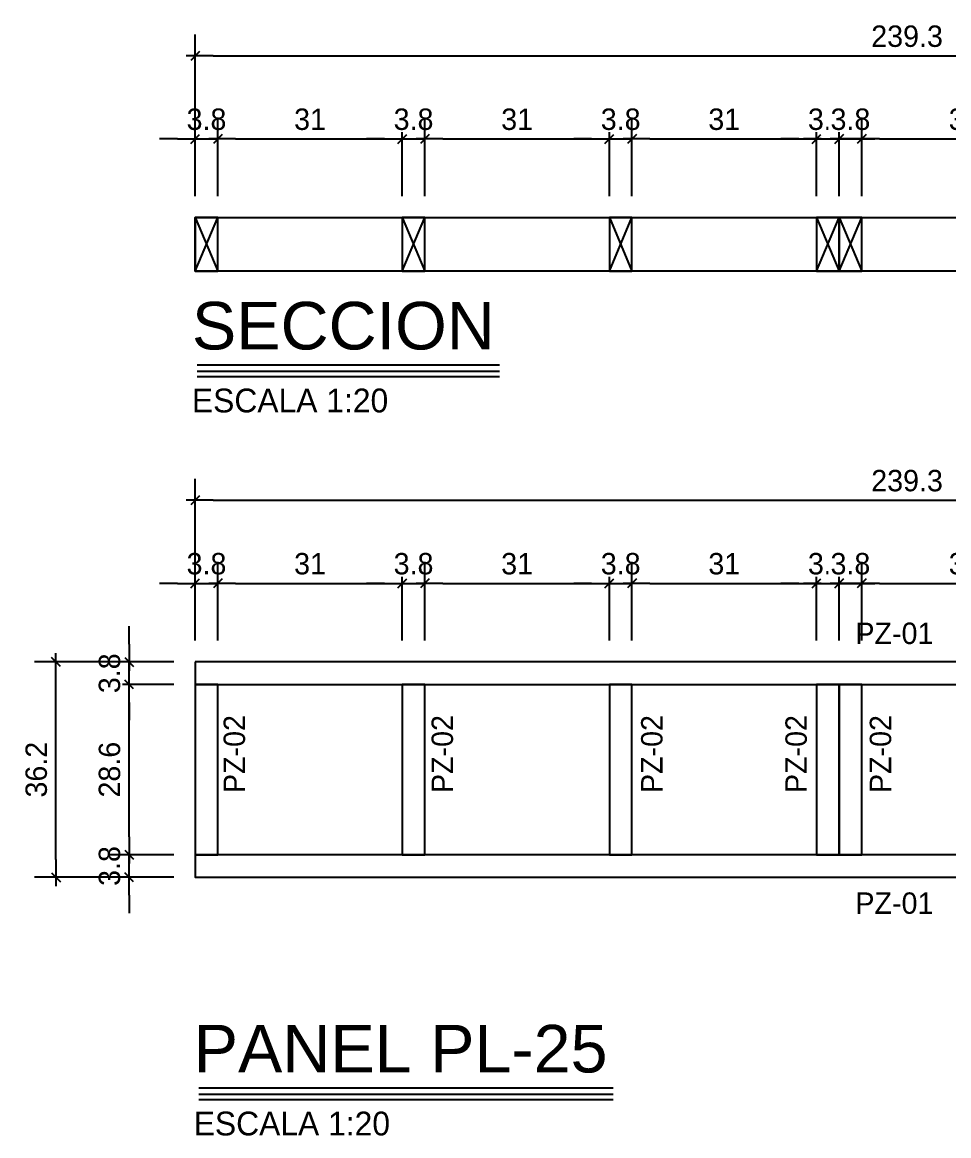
# Model space of a CAD drawing. Header units: millimetres. Extents: x 19458 to 19801, y 4351 to 4752.
# Drawn here: x 19607.777 to 19609.334, y 4506.953 to 4508.825 of the extents above; entities that cross this region are included whole.
import ezdxf
from ezdxf.enums import TextEntityAlignment as Align

# ---------------------------------------------------------------- set-up
doc = ezdxf.new("R2010")
doc.units = ezdxf.units.MM
for name, color, linetype in [('0 @ 0.2', 7, 'Continuous'), ('PANELES PARED', 2, 'Continuous'), ('TEXTO @ 0.2', 2, 'Continuous'), ('TEXTOS TITULOS @ 0.2', 3, 'Continuous')]:
    doc.layers.add(name, color=color, linetype=linetype)
doc.styles.add('century gothic', font='GOTHIC.TTF')
doc.styles.add('NOTAS', font='GOTHIC.TTF')
doc.styles.add('SMCtitulos', font='sanss___.ttf')
doc.dimstyles.new('ANOTATIVE CM SMCONSTRUCCIONES', dxfattribs={"dimscale": 0, "dimtxt": 0.18, "dimasz": 0.15, "dimexe": 0.18, "dimexo": 0.18, "dimgap": 0.07, "dimtad": 1, "dimdec": 1, "dimlfac": 100, "dimdsep": 46, "dimtxsty": 'century gothic', "dimblk1": 'FLECHA1', "dimblk2": 'FLECHA1', "dimsah": 1, "dimcen": 0.18, "dimdle": 0.075, "dimclrd": 1, "dimclre": 1, "dimclrt": 2, "dimaunit": 1, "dimadec": 0, "dimazin": 2, "dimtfac": 0.75, "dimtdec": 1, "dimtix": 1, "dimtmove": 2, "dimatfit": 3, "dimfxl": 0.09, "dimtvp": 1.5, "dimtfill": 1, "dimtolj": 1, "dimtzin": 0, "dimarcsym": 0})

# ---------------------------------------------------------------- blocks, each defined once
blk = doc.blocks.new('PL15')
at = {"layer": 'PANELES PARED'}
for points in [[(19458.741, 4500.7915), (19458.741, 4500.7535), (19461.1344, 4500.7535), (19461.1344, 4500.7915)], [(19458.779, 4500.7535), (19458.741, 4500.7535), (19458.741, 4500.4675), (19458.779, 4500.4675)], [(19459.1272, 4500.7535), (19459.0892, 4500.7535), (19459.0892, 4500.4675), (19459.1272, 4500.4675)], [(19459.4754, 4500.7535), (19459.4374, 4500.7535), (19459.4374, 4500.4675), (19459.4754, 4500.4675)], [(19459.8235, 4500.7535), (19459.7855, 4500.7535), (19459.7855, 4500.4675), (19459.8235, 4500.4675)], [(19459.8615, 4500.7535), (19459.8235, 4500.7535), (19459.8235, 4500.4675), (19459.8615, 4500.4675)], [(19460.2858, 4500.7535), (19460.2478, 4500.7535), (19460.2478, 4500.4675), (19460.2858, 4500.4675)], [(19460.7101, 4500.7535), (19460.6721, 4500.7535), (19460.6721, 4500.4675), (19460.7101, 4500.4675)], [(19461.1344, 4500.7535), (19461.0964, 4500.7535), (19461.0964, 4500.4675), (19461.1344, 4500.4675)], [(19458.741, 4500.4675), (19458.741, 4500.4295), (19461.1344, 4500.4295), (19461.1344, 4500.4675)]]:
    blk.add_lwpolyline(points, close=True, dxfattribs=at)
blk = doc.blocks.new('*U46')
at = {"color": 2}
blk.add_line((0.0001, 0.052), (3.4827, 0.052), dxfattribs=at)
at = {"color": 250}
blk.add_line((0.0001, 0), (3.4827, 0), dxfattribs=at)
at = {"color": 7}
blk.add_line((0.0001, -0.0469), (3.4827, -0.0469), dxfattribs=at)
at = {"color": 0, "linetype": 'ByBlock', "lineweight": -2, "style": 'NOTAS'}
for tag, p in [('1TITLE', (0.027, 1.0142)), ('2TITLE', (-0.0431, 0.1812))]:
    blk.add_attdef(tag, p, '', height=0.3, dxfattribs=at)
blk.add_attdef('SCALE', text='', height=0.18, dxfattribs=at).set_placement((-0.0431, -0.1475), align=Align.TOP_LEFT)
blk = doc.blocks.new('FLECHA1')
at = {"color": 1}
blk.add_line((-1, 0), (0.496, 0), dxfattribs=at)
at = {"color": 4}
blk.add_line((-0.246, -0.248), (0.248, 0.25), dxfattribs=at)
blk = doc.blocks.new('*D1056')
at = {"color": 1, "lineweight": -2, "transparency": 16777216}
for p, q in [((19607.9566, 4507.4553), (19607.9566, 4507.4853)), ((19608.0316, 4507.4253), (19607.9206, 4507.4253)), ((19607.9566, 4507.3873), (19607.9566, 4507.4253)), ((19608.0316, 4507.3873), (19607.9206, 4507.3873)), ((19607.9566, 4507.3573), (19607.9566, 4507.3273))]:
    blk.add_line(p, q, dxfattribs=at)
at = {"layer": 'Defpoints', "color": 0, "transparency": 16777216}
for p in [(19607.9566, 4507.4253), (19608.0676, 4507.4253), (19608.0676, 4507.3873)]:
    blk.add_point(p, dxfattribs=at)
at = {"color": 1, "lineweight": -2, "transparency": 16777216, "xscale": 0.03, "yscale": 0.03, "zscale": 0.03}
for p, rotation in [((19607.9566, 4507.4253), 270), ((19607.9566, 4507.3873), 90)]:
    blk.add_blockref('FLECHA1', p, dxfattribs=dict(at, rotation=rotation))
at = {"color": 2, "transparency": 16777216, "insert": (19607.9237, 4507.4063), "char_height": 0.036, "attachment_point": 5, "rotation": 90, "style": 'century gothic', "bg_fill": 3, "box_fill_scale": 1.1, "bg_fill_color": 256, "bg_fill_true_color": 13158600, "bg_fill_transparency": 0}
blk.add_mtext('\\A1;3.8', dxfattribs=at)
blk = doc.blocks.new('*D1057')
at = {"color": 1, "lineweight": -2, "transparency": 16777216}
for p, q in [((19608.0316, 4507.7113), (19607.9206, 4507.7113)), ((19607.9566, 4507.4553), (19607.9566, 4507.6813)), ((19608.0316, 4507.4253), (19607.9206, 4507.4253))]:
    blk.add_line(p, q, dxfattribs=at)
at = {"layer": 'Defpoints', "color": 0, "transparency": 16777216}
for p in [(19607.9566, 4507.7113), (19608.0676, 4507.7113), (19608.0676, 4507.4253)]:
    blk.add_point(p, dxfattribs=at)
at = {"color": 1, "lineweight": -2, "transparency": 16777216, "xscale": 0.03, "yscale": 0.03, "zscale": 0.03}
for p, rotation in [((19607.9566, 4507.7113), 90), ((19607.9566, 4507.4253), 270)]:
    blk.add_blockref('FLECHA1', p, dxfattribs=dict(at, rotation=rotation))
at = {"color": 2, "transparency": 16777216, "insert": (19607.9237, 4507.5683), "char_height": 0.036, "attachment_point": 5, "rotation": 90, "style": 'century gothic', "bg_fill": 3, "box_fill_scale": 1.1, "bg_fill_color": 256, "bg_fill_true_color": 13158600, "bg_fill_transparency": 0}
blk.add_mtext('\\A1;28.6', dxfattribs=at)
blk = doc.blocks.new('*D1058')
at = {"color": 1, "lineweight": -2, "transparency": 16777216}
for p, q in [((19607.9566, 4507.7793), (19607.9566, 4507.8093)), ((19608.0316, 4507.7493), (19607.9206, 4507.7493)), ((19607.9566, 4507.7113), (19607.9566, 4507.7493)), ((19608.0316, 4507.7113), (19607.9206, 4507.7113)), ((19607.9566, 4507.6813), (19607.9566, 4507.6513))]:
    blk.add_line(p, q, dxfattribs=at)
at = {"layer": 'Defpoints', "color": 0, "transparency": 16777216}
for p in [(19607.9566, 4507.7493), (19608.0676, 4507.7493), (19608.0676, 4507.7113)]:
    blk.add_point(p, dxfattribs=at)
at = {"color": 1, "lineweight": -2, "transparency": 16777216, "xscale": 0.03, "yscale": 0.03, "zscale": 0.03}
for p, rotation in [((19607.9566, 4507.7493), 270), ((19607.9566, 4507.7113), 90)]:
    blk.add_blockref('FLECHA1', p, dxfattribs=dict(at, rotation=rotation))
at = {"color": 2, "transparency": 16777216, "insert": (19607.9237, 4507.7303), "char_height": 0.036, "attachment_point": 5, "rotation": 90, "style": 'century gothic', "bg_fill": 3, "box_fill_scale": 1.1, "bg_fill_color": 256, "bg_fill_true_color": 13158600, "bg_fill_transparency": 0}
blk.add_mtext('\\A1;3.8', dxfattribs=at)
blk = doc.blocks.new('*D1059')
at = {"color": 1, "lineweight": -2, "transparency": 16777216}
for p, q in [((19608.0316, 4507.7493), (19607.7975, 4507.7493)), ((19607.8335, 4507.4173), (19607.8335, 4507.7193)), ((19608.0316, 4507.3873), (19607.7975, 4507.3873))]:
    blk.add_line(p, q, dxfattribs=at)
at = {"layer": 'Defpoints', "color": 0, "transparency": 16777216}
for p in [(19607.8335, 4507.7493), (19608.0676, 4507.7493), (19608.0676, 4507.3873)]:
    blk.add_point(p, dxfattribs=at)
at = {"color": 1, "lineweight": -2, "transparency": 16777216, "xscale": 0.03, "yscale": 0.03, "zscale": 0.03}
for p, rotation in [((19607.8335, 4507.7493), 90), ((19607.8335, 4507.3873), 270)]:
    blk.add_blockref('FLECHA1', p, dxfattribs=dict(at, rotation=rotation))
at = {"color": 2, "transparency": 16777216, "insert": (19607.8006, 4507.5683), "char_height": 0.036, "attachment_point": 5, "rotation": 90, "style": 'century gothic', "bg_fill": 3, "box_fill_scale": 1.1, "bg_fill_color": 256, "bg_fill_true_color": 13158600, "bg_fill_transparency": 0}
blk.add_mtext('\\A1;36.2', dxfattribs=at)
blk = doc.blocks.new('PZ1')
at = {"layer": 'PANELES PARED'}
for p, q in [((19503.9863, 4507.8495), (19504.0243, 4507.7595)), ((19503.9863, 4507.7595), (19504.0243, 4507.8495))]:
    blk.add_line(p, q, dxfattribs=at)
blk.add_lwpolyline([(19503.9863, 4507.7595), (19504.0243, 4507.7595), (19504.0243, 4507.8495), (19503.9863, 4507.8495)], close=True, dxfattribs=at)
blk = doc.blocks.new('*U14')
at = {"color": 2}
blk.add_line((0.0001, 0.052), (2.541, 0.052), dxfattribs=at)
at = {"color": 250}
blk.add_line((0.0001, 0), (2.541, 0), dxfattribs=at)
at = {"color": 7}
blk.add_line((0.0001, -0.0469), (2.541, -0.0469), dxfattribs=at)
at = {"color": 0, "linetype": 'ByBlock', "lineweight": -2, "style": 'NOTAS'}
for tag, p in [('1TITLE', (0.027, 1.0142)), ('2TITLE', (-0.0431, 0.1812))]:
    blk.add_attdef(tag, p, '', height=0.3, dxfattribs=at)
blk.add_attdef('SCALE', text='', height=0.18, dxfattribs=at).set_placement((-0.0431, -0.1475), align=Align.TOP_LEFT)
blk = doc.blocks.new('*D1060')
at = {"color": 1, "lineweight": -2, "transparency": 16777216}
for p, q in [((19608.0676, 4508.5324), (19608.0676, 4508.6646)), ((19608.1056, 4508.5324), (19608.1056, 4508.6646)), ((19608.0376, 4508.6286), (19608.0076, 4508.6286)), ((19608.0676, 4508.6286), (19608.1056, 4508.6286)), ((19608.1356, 4508.6286), (19608.1656, 4508.6286))]:
    blk.add_line(p, q, dxfattribs=at)
at = {"layer": 'Defpoints', "color": 0, "transparency": 16777216}
for p in [(19608.1056, 4508.6286), (19608.0676, 4508.4964), (19608.1056, 4508.4964)]:
    blk.add_point(p, dxfattribs=at)
at = {"color": 1, "lineweight": -2, "transparency": 16777216, "xscale": 0.03, "yscale": 0.03, "zscale": 0.03}
blk.add_blockref('FLECHA1', (19608.0676, 4508.6286), dxfattribs=at)
at = {"color": 1, "lineweight": -2, "transparency": 16777216, "xscale": 0.03, "yscale": 0.03, "zscale": 0.03, "rotation": 180}
blk.add_blockref('FLECHA1', (19608.1056, 4508.6286), dxfattribs=at)
at = {"color": 2, "transparency": 16777216, "insert": (19608.0866, 4508.6615), "char_height": 0.036, "attachment_point": 5, "style": 'century gothic', "bg_fill": 3, "box_fill_scale": 1.1, "bg_fill_color": 256, "bg_fill_true_color": 13158600, "bg_fill_transparency": 0}
blk.add_mtext('\\A1;3.8', dxfattribs=at)
blk = doc.blocks.new('*D1384')
at = {"color": 1, "lineweight": -2, "transparency": 16777216}
for p, q in [((19608.1056, 4508.5324), (19608.1056, 4508.6646)), ((19608.4157, 4508.5324), (19608.4157, 4508.6646)), ((19608.1356, 4508.6286), (19608.3857, 4508.6286))]:
    blk.add_line(p, q, dxfattribs=at)
at = {"layer": 'Defpoints', "color": 0, "transparency": 16777216}
for p in [(19608.4157, 4508.6286), (19608.1056, 4508.4964), (19608.4157, 4508.4964)]:
    blk.add_point(p, dxfattribs=at)
at = {"color": 1, "lineweight": -2, "transparency": 16777216, "xscale": 0.03, "yscale": 0.03, "zscale": 0.03, "rotation": 180}
blk.add_blockref('FLECHA1', (19608.1056, 4508.6286), dxfattribs=at)
at = {"color": 1, "lineweight": -2, "transparency": 16777216, "xscale": 0.03, "yscale": 0.03, "zscale": 0.03}
blk.add_blockref('FLECHA1', (19608.4157, 4508.6286), dxfattribs=at)
at = {"color": 2, "transparency": 16777216, "insert": (19608.2607, 4508.6615), "char_height": 0.036, "attachment_point": 5, "style": 'century gothic', "bg_fill": 3, "box_fill_scale": 1.1, "bg_fill_color": 256, "bg_fill_true_color": 13158600, "bg_fill_transparency": 0}
blk.add_mtext('\\A1;31', dxfattribs=at)
blk = doc.blocks.new('*D1385')
at = {"color": 1, "lineweight": -2, "transparency": 16777216}
for p, q in [((19608.4157, 4508.5324), (19608.4157, 4508.6646)), ((19608.4537, 4508.5324), (19608.4537, 4508.6646)), ((19608.3857, 4508.6286), (19608.3557, 4508.6286)), ((19608.4157, 4508.6286), (19608.4537, 4508.6286)), ((19608.4837, 4508.6286), (19608.5137, 4508.6286))]:
    blk.add_line(p, q, dxfattribs=at)
at = {"layer": 'Defpoints', "color": 0, "transparency": 16777216}
for p in [(19608.4537, 4508.6286), (19608.4157, 4508.4964), (19608.4537, 4508.4964)]:
    blk.add_point(p, dxfattribs=at)
at = {"color": 1, "lineweight": -2, "transparency": 16777216, "xscale": 0.03, "yscale": 0.03, "zscale": 0.03}
blk.add_blockref('FLECHA1', (19608.4157, 4508.6286), dxfattribs=at)
at = {"color": 1, "lineweight": -2, "transparency": 16777216, "xscale": 0.03, "yscale": 0.03, "zscale": 0.03, "rotation": 180}
blk.add_blockref('FLECHA1', (19608.4537, 4508.6286), dxfattribs=at)
at = {"color": 2, "transparency": 16777216, "insert": (19608.4347, 4508.6615), "char_height": 0.036, "attachment_point": 5, "style": 'century gothic', "bg_fill": 3, "box_fill_scale": 1.1, "bg_fill_color": 256, "bg_fill_true_color": 13158600, "bg_fill_transparency": 0}
blk.add_mtext('\\A1;3.8', dxfattribs=at)
blk = doc.blocks.new('*D1382')
at = {"color": 1, "lineweight": -2, "transparency": 16777216}
for p, q in [((19608.4537, 4508.5324), (19608.4537, 4508.6646)), ((19608.7639, 4508.5324), (19608.7639, 4508.6646)), ((19608.4837, 4508.6286), (19608.7339, 4508.6286))]:
    blk.add_line(p, q, dxfattribs=at)
at = {"layer": 'Defpoints', "color": 0, "transparency": 16777216}
for p in [(19608.7639, 4508.6286), (19608.4537, 4508.4964), (19608.7639, 4508.4964)]:
    blk.add_point(p, dxfattribs=at)
at = {"color": 1, "lineweight": -2, "transparency": 16777216, "xscale": 0.03, "yscale": 0.03, "zscale": 0.03, "rotation": 180}
blk.add_blockref('FLECHA1', (19608.4537, 4508.6286), dxfattribs=at)
at = {"color": 1, "lineweight": -2, "transparency": 16777216, "xscale": 0.03, "yscale": 0.03, "zscale": 0.03}
blk.add_blockref('FLECHA1', (19608.7639, 4508.6286), dxfattribs=at)
at = {"color": 2, "transparency": 16777216, "insert": (19608.6088, 4508.6615), "char_height": 0.036, "attachment_point": 5, "style": 'century gothic', "bg_fill": 3, "box_fill_scale": 1.1, "bg_fill_color": 256, "bg_fill_true_color": 13158600, "bg_fill_transparency": 0}
blk.add_mtext('\\A1;31', dxfattribs=at)
blk = doc.blocks.new('*D1383')
at = {"color": 1, "lineweight": -2, "transparency": 16777216}
for p, q in [((19608.7639, 4508.5324), (19608.7639, 4508.6646)), ((19608.8019, 4508.5324), (19608.8019, 4508.6646)), ((19608.7339, 4508.6286), (19608.7039, 4508.6286)), ((19608.7639, 4508.6286), (19608.8019, 4508.6286)), ((19608.8319, 4508.6286), (19608.8619, 4508.6286))]:
    blk.add_line(p, q, dxfattribs=at)
at = {"layer": 'Defpoints', "color": 0, "transparency": 16777216}
for p in [(19608.8019, 4508.6286), (19608.7639, 4508.4964), (19608.8019, 4508.4964)]:
    blk.add_point(p, dxfattribs=at)
at = {"color": 1, "lineweight": -2, "transparency": 16777216, "xscale": 0.03, "yscale": 0.03, "zscale": 0.03}
blk.add_blockref('FLECHA1', (19608.7639, 4508.6286), dxfattribs=at)
at = {"color": 1, "lineweight": -2, "transparency": 16777216, "xscale": 0.03, "yscale": 0.03, "zscale": 0.03, "rotation": 180}
blk.add_blockref('FLECHA1', (19608.8019, 4508.6286), dxfattribs=at)
at = {"color": 2, "transparency": 16777216, "insert": (19608.7829, 4508.6615), "char_height": 0.036, "attachment_point": 5, "style": 'century gothic', "bg_fill": 3, "box_fill_scale": 1.1, "bg_fill_color": 256, "bg_fill_true_color": 13158600, "bg_fill_transparency": 0}
blk.add_mtext('\\A1;3.8', dxfattribs=at)
blk = doc.blocks.new('*D1379')
at = {"color": 1, "lineweight": -2, "transparency": 16777216}
for p, q in [((19608.8019, 4508.5324), (19608.8019, 4508.6646)), ((19609.1121, 4508.5324), (19609.1121, 4508.6646)), ((19608.8319, 4508.6286), (19609.0821, 4508.6286))]:
    blk.add_line(p, q, dxfattribs=at)
at = {"layer": 'Defpoints', "color": 0, "transparency": 16777216}
for p in [(19609.1121, 4508.6286), (19608.8019, 4508.4964), (19609.1121, 4508.4964)]:
    blk.add_point(p, dxfattribs=at)
at = {"color": 1, "lineweight": -2, "transparency": 16777216, "xscale": 0.03, "yscale": 0.03, "zscale": 0.03, "rotation": 180}
blk.add_blockref('FLECHA1', (19608.8019, 4508.6286), dxfattribs=at)
at = {"color": 1, "lineweight": -2, "transparency": 16777216, "xscale": 0.03, "yscale": 0.03, "zscale": 0.03}
blk.add_blockref('FLECHA1', (19609.1121, 4508.6286), dxfattribs=at)
at = {"color": 2, "transparency": 16777216, "insert": (19608.957, 4508.6615), "char_height": 0.036, "attachment_point": 5, "style": 'century gothic', "bg_fill": 3, "box_fill_scale": 1.1, "bg_fill_color": 256, "bg_fill_true_color": 13158600, "bg_fill_transparency": 0}
blk.add_mtext('\\A1;31', dxfattribs=at)
blk = doc.blocks.new('*D1380')
at = {"color": 1, "lineweight": -2, "transparency": 16777216}
for p, q in [((19609.1121, 4508.5324), (19609.1121, 4508.6646)), ((19609.1501, 4508.5324), (19609.1501, 4508.6646)), ((19609.0821, 4508.6286), (19609.0521, 4508.6286)), ((19609.1121, 4508.6286), (19609.1501, 4508.6286)), ((19609.1801, 4508.6286), (19609.2101, 4508.6286))]:
    blk.add_line(p, q, dxfattribs=at)
at = {"layer": 'Defpoints', "color": 0, "transparency": 16777216}
for p in [(19609.1501, 4508.6286), (19609.1121, 4508.4964), (19609.1501, 4508.4964)]:
    blk.add_point(p, dxfattribs=at)
at = {"color": 1, "lineweight": -2, "transparency": 16777216, "xscale": 0.03, "yscale": 0.03, "zscale": 0.03}
blk.add_blockref('FLECHA1', (19609.1121, 4508.6286), dxfattribs=at)
at = {"color": 1, "lineweight": -2, "transparency": 16777216, "xscale": 0.03, "yscale": 0.03, "zscale": 0.03, "rotation": 180}
blk.add_blockref('FLECHA1', (19609.1501, 4508.6286), dxfattribs=at)
at = {"color": 2, "transparency": 16777216, "insert": (19609.1311, 4508.6615), "char_height": 0.036, "attachment_point": 5, "style": 'century gothic', "bg_fill": 3, "box_fill_scale": 1.1, "bg_fill_color": 256, "bg_fill_true_color": 13158600, "bg_fill_transparency": 0}
blk.add_mtext('\\A1;3.8', dxfattribs=at)
blk = doc.blocks.new('*D1381')
at = {"color": 1, "lineweight": -2, "transparency": 16777216}
for p, q in [((19609.1501, 4508.5324), (19609.1501, 4508.6646)), ((19609.1881, 4508.5324), (19609.1881, 4508.6646)), ((19609.1201, 4508.6286), (19609.0901, 4508.6286)), ((19609.1501, 4508.6286), (19609.1881, 4508.6286)), ((19609.2181, 4508.6286), (19609.2481, 4508.6286))]:
    blk.add_line(p, q, dxfattribs=at)
at = {"layer": 'Defpoints', "color": 0, "transparency": 16777216}
for p in [(19609.1881, 4508.6286), (19609.1501, 4508.4964), (19609.1881, 4508.4964)]:
    blk.add_point(p, dxfattribs=at)
at = {"color": 1, "lineweight": -2, "transparency": 16777216, "xscale": 0.03, "yscale": 0.03, "zscale": 0.03}
blk.add_blockref('FLECHA1', (19609.1501, 4508.6286), dxfattribs=at)
at = {"color": 1, "lineweight": -2, "transparency": 16777216, "xscale": 0.03, "yscale": 0.03, "zscale": 0.03, "rotation": 180}
blk.add_blockref('FLECHA1', (19609.1881, 4508.6286), dxfattribs=at)
at = {"color": 2, "transparency": 16777216, "insert": (19609.1691, 4508.6615), "char_height": 0.036, "attachment_point": 5, "style": 'century gothic', "bg_fill": 3, "box_fill_scale": 1.1, "bg_fill_color": 256, "bg_fill_true_color": 13158600, "bg_fill_transparency": 0}
blk.add_mtext('\\A1;3.8', dxfattribs=at)
blk = doc.blocks.new('*D1377')
at = {"color": 1, "lineweight": -2, "transparency": 16777216}
for p, q in [((19609.1881, 4508.5324), (19609.1881, 4508.6646)), ((19609.5744, 4508.5324), (19609.5744, 4508.6646)), ((19609.2181, 4508.6286), (19609.5444, 4508.6286))]:
    blk.add_line(p, q, dxfattribs=at)
at = {"layer": 'Defpoints', "color": 0, "transparency": 16777216}
for p in [(19609.5744, 4508.6286), (19609.1881, 4508.4964), (19609.5744, 4508.4964)]:
    blk.add_point(p, dxfattribs=at)
at = {"color": 1, "lineweight": -2, "transparency": 16777216, "xscale": 0.03, "yscale": 0.03, "zscale": 0.03, "rotation": 180}
blk.add_blockref('FLECHA1', (19609.1881, 4508.6286), dxfattribs=at)
at = {"color": 1, "lineweight": -2, "transparency": 16777216, "xscale": 0.03, "yscale": 0.03, "zscale": 0.03}
blk.add_blockref('FLECHA1', (19609.5744, 4508.6286), dxfattribs=at)
at = {"color": 2, "transparency": 16777216, "insert": (19609.3812, 4508.6615), "char_height": 0.036, "attachment_point": 5, "style": 'century gothic', "bg_fill": 3, "box_fill_scale": 1.1, "bg_fill_color": 256, "bg_fill_true_color": 13158600, "bg_fill_transparency": 0}
blk.add_mtext('\\A1;38.6', dxfattribs=at)
blk = doc.blocks.new('*D1374')
at = {"color": 1, "lineweight": -2, "transparency": 16777216}
for p, q in [((19608.0676, 4508.5324), (19608.0676, 4508.8042)), ((19610.461, 4508.5324), (19610.461, 4508.8042)), ((19608.0976, 4508.7682), (19610.431, 4508.7682))]:
    blk.add_line(p, q, dxfattribs=at)
at = {"layer": 'Defpoints', "color": 0, "transparency": 16777216}
for p in [(19610.461, 4508.7682), (19608.0676, 4508.4964), (19610.461, 4508.4964)]:
    blk.add_point(p, dxfattribs=at)
at = {"color": 1, "lineweight": -2, "transparency": 16777216, "xscale": 0.03, "yscale": 0.03, "zscale": 0.03, "rotation": 180}
blk.add_blockref('FLECHA1', (19608.0676, 4508.7682), dxfattribs=at)
at = {"color": 1, "lineweight": -2, "transparency": 16777216, "xscale": 0.03, "yscale": 0.03, "zscale": 0.03}
blk.add_blockref('FLECHA1', (19610.461, 4508.7682), dxfattribs=at)
at = {"color": 2, "transparency": 16777216, "insert": (19609.2643, 4508.8011), "char_height": 0.036, "attachment_point": 5, "style": 'century gothic', "bg_fill": 3, "box_fill_scale": 1.1, "bg_fill_color": 256, "bg_fill_true_color": 13158600, "bg_fill_transparency": 0}
blk.add_mtext('\\A1;239.3', dxfattribs=at)
blk = doc.blocks.new('*D1386')
at = {"color": 1, "lineweight": -2, "transparency": 16777216}
for p, q in [((19608.0676, 4507.7853), (19608.0676, 4507.9174)), ((19608.1056, 4507.7853), (19608.1056, 4507.9174)), ((19608.0376, 4507.8814), (19608.0076, 4507.8814)), ((19608.0676, 4507.8814), (19608.1056, 4507.8814)), ((19608.1356, 4507.8814), (19608.1656, 4507.8814))]:
    blk.add_line(p, q, dxfattribs=at)
at = {"layer": 'Defpoints', "color": 0, "transparency": 16777216}
for p in [(19608.1056, 4507.8814), (19608.0676, 4507.7493), (19608.1056, 4507.7493)]:
    blk.add_point(p, dxfattribs=at)
at = {"color": 1, "lineweight": -2, "transparency": 16777216, "xscale": 0.03, "yscale": 0.03, "zscale": 0.03}
blk.add_blockref('FLECHA1', (19608.0676, 4507.8814), dxfattribs=at)
at = {"color": 1, "lineweight": -2, "transparency": 16777216, "xscale": 0.03, "yscale": 0.03, "zscale": 0.03, "rotation": 180}
blk.add_blockref('FLECHA1', (19608.1056, 4507.8814), dxfattribs=at)
at = {"color": 2, "transparency": 16777216, "insert": (19608.0866, 4507.9143), "char_height": 0.036, "attachment_point": 5, "style": 'century gothic', "bg_fill": 3, "box_fill_scale": 1.1, "bg_fill_color": 256, "bg_fill_true_color": 13158600, "bg_fill_transparency": 0}
blk.add_mtext('\\A1;3.8', dxfattribs=at)
blk = doc.blocks.new('*D1387')
at = {"color": 1, "lineweight": -2, "transparency": 16777216}
for p, q in [((19608.1056, 4507.7853), (19608.1056, 4507.9174)), ((19608.4157, 4507.7853), (19608.4157, 4507.9174)), ((19608.1356, 4507.8814), (19608.3857, 4507.8814))]:
    blk.add_line(p, q, dxfattribs=at)
at = {"layer": 'Defpoints', "color": 0, "transparency": 16777216}
for p in [(19608.4157, 4507.8814), (19608.1056, 4507.7493), (19608.4157, 4507.7493)]:
    blk.add_point(p, dxfattribs=at)
at = {"color": 1, "lineweight": -2, "transparency": 16777216, "xscale": 0.03, "yscale": 0.03, "zscale": 0.03, "rotation": 180}
blk.add_blockref('FLECHA1', (19608.1056, 4507.8814), dxfattribs=at)
at = {"color": 1, "lineweight": -2, "transparency": 16777216, "xscale": 0.03, "yscale": 0.03, "zscale": 0.03}
blk.add_blockref('FLECHA1', (19608.4157, 4507.8814), dxfattribs=at)
at = {"color": 2, "transparency": 16777216, "insert": (19608.2607, 4507.9143), "char_height": 0.036, "attachment_point": 5, "style": 'century gothic', "bg_fill": 3, "box_fill_scale": 1.1, "bg_fill_color": 256, "bg_fill_true_color": 13158600, "bg_fill_transparency": 0}
blk.add_mtext('\\A1;31', dxfattribs=at)
blk = doc.blocks.new('*D1388')
at = {"color": 1, "lineweight": -2, "transparency": 16777216}
for p, q in [((19608.4157, 4507.7853), (19608.4157, 4507.9174)), ((19608.4537, 4507.7853), (19608.4537, 4507.9174)), ((19608.3857, 4507.8814), (19608.3557, 4507.8814)), ((19608.4157, 4507.8814), (19608.4537, 4507.8814)), ((19608.4837, 4507.8814), (19608.5137, 4507.8814))]:
    blk.add_line(p, q, dxfattribs=at)
at = {"layer": 'Defpoints', "color": 0, "transparency": 16777216}
for p in [(19608.4537, 4507.8814), (19608.4157, 4507.7493), (19608.4537, 4507.7493)]:
    blk.add_point(p, dxfattribs=at)
at = {"color": 1, "lineweight": -2, "transparency": 16777216, "xscale": 0.03, "yscale": 0.03, "zscale": 0.03}
blk.add_blockref('FLECHA1', (19608.4157, 4507.8814), dxfattribs=at)
at = {"color": 1, "lineweight": -2, "transparency": 16777216, "xscale": 0.03, "yscale": 0.03, "zscale": 0.03, "rotation": 180}
blk.add_blockref('FLECHA1', (19608.4537, 4507.8814), dxfattribs=at)
at = {"color": 2, "transparency": 16777216, "insert": (19608.4347, 4507.9143), "char_height": 0.036, "attachment_point": 5, "style": 'century gothic', "bg_fill": 3, "box_fill_scale": 1.1, "bg_fill_color": 256, "bg_fill_true_color": 13158600, "bg_fill_transparency": 0}
blk.add_mtext('\\A1;3.8', dxfattribs=at)
blk = doc.blocks.new('*D1389')
at = {"color": 1, "lineweight": -2, "transparency": 16777216}
for p, q in [((19608.4537, 4507.7853), (19608.4537, 4507.9174)), ((19608.7639, 4507.7853), (19608.7639, 4507.9174)), ((19608.4837, 4507.8814), (19608.7339, 4507.8814))]:
    blk.add_line(p, q, dxfattribs=at)
at = {"layer": 'Defpoints', "color": 0, "transparency": 16777216}
for p in [(19608.7639, 4507.8814), (19608.4537, 4507.7493), (19608.7639, 4507.7493)]:
    blk.add_point(p, dxfattribs=at)
at = {"color": 1, "lineweight": -2, "transparency": 16777216, "xscale": 0.03, "yscale": 0.03, "zscale": 0.03, "rotation": 180}
blk.add_blockref('FLECHA1', (19608.4537, 4507.8814), dxfattribs=at)
at = {"color": 1, "lineweight": -2, "transparency": 16777216, "xscale": 0.03, "yscale": 0.03, "zscale": 0.03}
blk.add_blockref('FLECHA1', (19608.7639, 4507.8814), dxfattribs=at)
at = {"color": 2, "transparency": 16777216, "insert": (19608.6088, 4507.9143), "char_height": 0.036, "attachment_point": 5, "style": 'century gothic', "bg_fill": 3, "box_fill_scale": 1.1, "bg_fill_color": 256, "bg_fill_true_color": 13158600, "bg_fill_transparency": 0}
blk.add_mtext('\\A1;31', dxfattribs=at)
blk = doc.blocks.new('*D1390')
at = {"color": 1, "lineweight": -2, "transparency": 16777216}
for p, q in [((19608.7639, 4507.7853), (19608.7639, 4507.9174)), ((19608.8019, 4507.7853), (19608.8019, 4507.9174)), ((19608.7339, 4507.8814), (19608.7039, 4507.8814)), ((19608.7639, 4507.8814), (19608.8019, 4507.8814)), ((19608.8319, 4507.8814), (19608.8619, 4507.8814))]:
    blk.add_line(p, q, dxfattribs=at)
at = {"layer": 'Defpoints', "color": 0, "transparency": 16777216}
for p in [(19608.8019, 4507.8814), (19608.7639, 4507.7493), (19608.8019, 4507.7493)]:
    blk.add_point(p, dxfattribs=at)
at = {"color": 1, "lineweight": -2, "transparency": 16777216, "xscale": 0.03, "yscale": 0.03, "zscale": 0.03}
blk.add_blockref('FLECHA1', (19608.7639, 4507.8814), dxfattribs=at)
at = {"color": 1, "lineweight": -2, "transparency": 16777216, "xscale": 0.03, "yscale": 0.03, "zscale": 0.03, "rotation": 180}
blk.add_blockref('FLECHA1', (19608.8019, 4507.8814), dxfattribs=at)
at = {"color": 2, "transparency": 16777216, "insert": (19608.7829, 4507.9143), "char_height": 0.036, "attachment_point": 5, "style": 'century gothic', "bg_fill": 3, "box_fill_scale": 1.1, "bg_fill_color": 256, "bg_fill_true_color": 13158600, "bg_fill_transparency": 0}
blk.add_mtext('\\A1;3.8', dxfattribs=at)
blk = doc.blocks.new('*D1391')
at = {"color": 1, "lineweight": -2, "transparency": 16777216}
for p, q in [((19608.8019, 4507.7853), (19608.8019, 4507.9174)), ((19609.1121, 4507.7853), (19609.1121, 4507.9174)), ((19608.8319, 4507.8814), (19609.0821, 4507.8814))]:
    blk.add_line(p, q, dxfattribs=at)
at = {"layer": 'Defpoints', "color": 0, "transparency": 16777216}
for p in [(19609.1121, 4507.8814), (19608.8019, 4507.7493), (19609.1121, 4507.7493)]:
    blk.add_point(p, dxfattribs=at)
at = {"color": 1, "lineweight": -2, "transparency": 16777216, "xscale": 0.03, "yscale": 0.03, "zscale": 0.03, "rotation": 180}
blk.add_blockref('FLECHA1', (19608.8019, 4507.8814), dxfattribs=at)
at = {"color": 1, "lineweight": -2, "transparency": 16777216, "xscale": 0.03, "yscale": 0.03, "zscale": 0.03}
blk.add_blockref('FLECHA1', (19609.1121, 4507.8814), dxfattribs=at)
at = {"color": 2, "transparency": 16777216, "insert": (19608.957, 4507.9143), "char_height": 0.036, "attachment_point": 5, "style": 'century gothic', "bg_fill": 3, "box_fill_scale": 1.1, "bg_fill_color": 256, "bg_fill_true_color": 13158600, "bg_fill_transparency": 0}
blk.add_mtext('\\A1;31', dxfattribs=at)
blk = doc.blocks.new('*D1392')
at = {"color": 1, "lineweight": -2, "transparency": 16777216}
for p, q in [((19609.1121, 4507.7853), (19609.1121, 4507.9174)), ((19609.1501, 4507.7853), (19609.1501, 4507.9174)), ((19609.0821, 4507.8814), (19609.0521, 4507.8814)), ((19609.1121, 4507.8814), (19609.1501, 4507.8814)), ((19609.1801, 4507.8814), (19609.2101, 4507.8814))]:
    blk.add_line(p, q, dxfattribs=at)
at = {"layer": 'Defpoints', "color": 0, "transparency": 16777216}
for p in [(19609.1501, 4507.8814), (19609.1121, 4507.7493), (19609.1501, 4507.7493)]:
    blk.add_point(p, dxfattribs=at)
at = {"color": 1, "lineweight": -2, "transparency": 16777216, "xscale": 0.03, "yscale": 0.03, "zscale": 0.03}
blk.add_blockref('FLECHA1', (19609.1121, 4507.8814), dxfattribs=at)
at = {"color": 1, "lineweight": -2, "transparency": 16777216, "xscale": 0.03, "yscale": 0.03, "zscale": 0.03, "rotation": 180}
blk.add_blockref('FLECHA1', (19609.1501, 4507.8814), dxfattribs=at)
at = {"color": 2, "transparency": 16777216, "insert": (19609.1311, 4507.9143), "char_height": 0.036, "attachment_point": 5, "style": 'century gothic', "bg_fill": 3, "box_fill_scale": 1.1, "bg_fill_color": 256, "bg_fill_true_color": 13158600, "bg_fill_transparency": 0}
blk.add_mtext('\\A1;3.8', dxfattribs=at)
blk = doc.blocks.new('*D1393')
at = {"color": 1, "lineweight": -2, "transparency": 16777216}
for p, q in [((19609.1501, 4507.7853), (19609.1501, 4507.9174)), ((19609.1881, 4507.7853), (19609.1881, 4507.9174)), ((19609.1201, 4507.8814), (19609.0901, 4507.8814)), ((19609.1501, 4507.8814), (19609.1881, 4507.8814)), ((19609.2181, 4507.8814), (19609.2481, 4507.8814))]:
    blk.add_line(p, q, dxfattribs=at)
at = {"layer": 'Defpoints', "color": 0, "transparency": 16777216}
for p in [(19609.1881, 4507.8814), (19609.1501, 4507.7493), (19609.1881, 4507.7493)]:
    blk.add_point(p, dxfattribs=at)
at = {"color": 1, "lineweight": -2, "transparency": 16777216, "xscale": 0.03, "yscale": 0.03, "zscale": 0.03}
blk.add_blockref('FLECHA1', (19609.1501, 4507.8814), dxfattribs=at)
at = {"color": 1, "lineweight": -2, "transparency": 16777216, "xscale": 0.03, "yscale": 0.03, "zscale": 0.03, "rotation": 180}
blk.add_blockref('FLECHA1', (19609.1881, 4507.8814), dxfattribs=at)
at = {"color": 2, "transparency": 16777216, "insert": (19609.1691, 4507.9143), "char_height": 0.036, "attachment_point": 5, "style": 'century gothic', "bg_fill": 3, "box_fill_scale": 1.1, "bg_fill_color": 256, "bg_fill_true_color": 13158600, "bg_fill_transparency": 0}
blk.add_mtext('\\A1;3.8', dxfattribs=at)
blk = doc.blocks.new('*D1394')
at = {"color": 1, "lineweight": -2, "transparency": 16777216}
for p, q in [((19609.1881, 4507.7853), (19609.1881, 4507.9174)), ((19609.5744, 4507.7853), (19609.5744, 4507.9174)), ((19609.2181, 4507.8814), (19609.5444, 4507.8814))]:
    blk.add_line(p, q, dxfattribs=at)
at = {"layer": 'Defpoints', "color": 0, "transparency": 16777216}
for p in [(19609.5744, 4507.8814), (19609.1881, 4507.7493), (19609.5744, 4507.7493)]:
    blk.add_point(p, dxfattribs=at)
at = {"color": 1, "lineweight": -2, "transparency": 16777216, "xscale": 0.03, "yscale": 0.03, "zscale": 0.03, "rotation": 180}
blk.add_blockref('FLECHA1', (19609.1881, 4507.8814), dxfattribs=at)
at = {"color": 1, "lineweight": -2, "transparency": 16777216, "xscale": 0.03, "yscale": 0.03, "zscale": 0.03}
blk.add_blockref('FLECHA1', (19609.5744, 4507.8814), dxfattribs=at)
at = {"color": 2, "transparency": 16777216, "insert": (19609.3812, 4507.9143), "char_height": 0.036, "attachment_point": 5, "style": 'century gothic', "bg_fill": 3, "box_fill_scale": 1.1, "bg_fill_color": 256, "bg_fill_true_color": 13158600, "bg_fill_transparency": 0}
blk.add_mtext('\\A1;38.6', dxfattribs=at)
blk = doc.blocks.new('*D1400')
at = {"color": 1, "lineweight": -2, "transparency": 16777216}
for p, q in [((19608.0676, 4507.7853), (19608.0676, 4508.0571)), ((19610.461, 4507.7853), (19610.461, 4508.0571)), ((19608.0976, 4508.0211), (19610.431, 4508.0211))]:
    blk.add_line(p, q, dxfattribs=at)
at = {"layer": 'Defpoints', "color": 0, "transparency": 16777216}
for p in [(19610.461, 4508.0211), (19608.0676, 4507.7493), (19610.461, 4507.7493)]:
    blk.add_point(p, dxfattribs=at)
at = {"color": 1, "lineweight": -2, "transparency": 16777216, "xscale": 0.03, "yscale": 0.03, "zscale": 0.03, "rotation": 180}
blk.add_blockref('FLECHA1', (19608.0676, 4508.0211), dxfattribs=at)
at = {"color": 1, "lineweight": -2, "transparency": 16777216, "xscale": 0.03, "yscale": 0.03, "zscale": 0.03}
blk.add_blockref('FLECHA1', (19610.461, 4508.0211), dxfattribs=at)
at = {"color": 2, "transparency": 16777216, "insert": (19609.2643, 4508.054), "char_height": 0.036, "attachment_point": 5, "style": 'century gothic', "bg_fill": 3, "box_fill_scale": 1.1, "bg_fill_color": 256, "bg_fill_true_color": 13158600, "bg_fill_transparency": 0}
blk.add_mtext('\\A1;239.3', dxfattribs=at)

msp = doc.modelspace()

# ---------------------------------------------------------------- linework, layer by layer
at = {"layer": 'PANELES PARED'}
msp.add_lwpolyline([(19608.0676, 4508.4964), (19610.461, 4508.4964), (19610.461, 4508.4064), (19608.0676, 4508.4064)], close=True, dxfattribs=at)

# ---------------------------------------------------------------- block references
for name, p in [('PZ1', (104.0813, 0.6469)), ('PZ1', (104.4295, 0.6469)), ('PZ1', (104.7776, 0.6469)), ('PZ1', (105.1258, 0.6469)), ('PZ1', (105.1638, 0.6469)), ('PL15', (149.3265, 6.9578))]:
    msp.add_blockref(name, p)
at = {"layer": 'TEXTOS TITULOS @ 0.2'}
ref = msp.add_blockref('*U14', (19608.0707, 4508.2384), dxfattribs=dict(at, xscale=0.2, yscale=0.2, zscale=0.2))
ref.add_attrib('2TITLE', 'SECCION', (19608.0621, 4508.2747), dxfattribs={"layer": '0', "color": 0, "linetype": 'ByBlock', "lineweight": -2, "height": 0.08, "style": 'SMCtitulos'})
ref.add_attrib('SCALE', 'ESCALA 1:20', dxfattribs={"layer": '0', "color": 0, "linetype": 'ByBlock', "lineweight": -2, "height": 0.04, "style": 'NOTAS'}).set_placement((19608.0621, 4508.2089), align=Align.TOP_LEFT)
ref = msp.add_blockref('*U46', (19608.0737, 4507.0229), dxfattribs=dict(at, xscale=0.2, yscale=0.2, zscale=0.2))
ref.add_attrib('2TITLE', 'PANEL PL-25', (19608.0651, 4507.0592), dxfattribs={"layer": '0', "color": 0, "linetype": 'ByBlock', "lineweight": -2, "height": 0.08, "style": 'SMCtitulos'})
ref.add_attrib('SCALE', 'ESCALA 1:20', dxfattribs={"layer": '0', "color": 0, "linetype": 'ByBlock', "lineweight": -2, "height": 0.04, "style": 'NOTAS'}).set_placement((19608.0651, 4506.9934), align=Align.TOP_LEFT)

# ---------------------------------------------------------------- texts
at = {"layer": 'TEXTO @ 0.2', "color": 2, "char_height": 0.036, "width": 0.095414, "attachment_point": 1, "style": 'century gothic'}
for insert in [(19609.1775, 4507.8155), (19609.1775, 4507.3619)]:
    msp.add_mtext('PZ-01 ', dxfattribs=dict(at, insert=insert))
at = {"layer": 'TEXTO @ 0.2', "color": 2, "char_height": 0.036, "width": 0.095414, "attachment_point": 1, "rotation": 90, "style": 'century gothic'}
for insert in [(19608.1154, 4507.529), (19608.465, 4507.529), (19608.8172, 4507.529), (19609.0598, 4507.529), (19609.2016, 4507.529)]:
    msp.add_mtext('PZ-02 ', dxfattribs=dict(at, insert=insert))

# ---------------------------------------------------------------- next in the draw order: dimensions: what is measured, and where the dimension line sits
at = {"layer": '0 @ 0.2'}
dim = msp.add_linear_dim(base=(19608.1056, 4508.6286), p1=(19608.0676, 4508.4964), p2=(19608.1056, 4508.4964), dimstyle='ANOTATIVE CM SMCONSTRUCCIONES', override={"dimscale": 0.2, "dimtix": 1, "dimtofl": 1, "dimtmove": 2, "dimatfit": 3}, dxfattribs=at)
dim.commit()
dim.dimension.update_dxf_attribs({"geometry": '*D1060', "text_midpoint": (19608.0866, 4508.6615)})
dim = msp.add_linear_dim(base=(19607.9566, 4507.4253), p1=(19608.0676, 4507.3873), p2=(19608.0676, 4507.4253), angle=90, dimstyle='ANOTATIVE CM SMCONSTRUCCIONES', override={"dimscale": 0.2, "dimtix": 1, "dimtofl": 1, "dimtmove": 2, "dimatfit": 3}, dxfattribs=at)
dim.commit()
dim.dimension.update_dxf_attribs({"geometry": '*D1056', "text_midpoint": (19607.9237, 4507.4063)})

# ---------------------------------------------------------------- next in the draw order: dimensions: what is measured, and where the dimension line sits
dim = msp.add_linear_dim(base=(19608.4157, 4508.6286), p1=(19608.1056, 4508.4964), p2=(19608.4157, 4508.4964), dimstyle='ANOTATIVE CM SMCONSTRUCCIONES', override={"dimscale": 0.2, "dimtix": 1, "dimtofl": 1, "dimtmove": 2, "dimatfit": 3}, dxfattribs=at)
dim.commit()
dim.dimension.update_dxf_attribs({"geometry": '*D1384', "text_midpoint": (19608.2607, 4508.6615)})
dim = msp.add_linear_dim(base=(19607.9566, 4507.7113), p1=(19608.0676, 4507.4253), p2=(19608.0676, 4507.7113), angle=90, dimstyle='ANOTATIVE CM SMCONSTRUCCIONES', override={"dimscale": 0.2, "dimtix": 1, "dimtofl": 1, "dimtmove": 2, "dimatfit": 3}, dxfattribs=at)
dim.commit()
dim.dimension.update_dxf_attribs({"geometry": '*D1057', "text_midpoint": (19607.9237, 4507.5683)})

# ---------------------------------------------------------------- next in the draw order: dimensions: what is measured, and where the dimension line sits
dim = msp.add_linear_dim(base=(19608.4537, 4508.6286), p1=(19608.4157, 4508.4964), p2=(19608.4537, 4508.4964), dimstyle='ANOTATIVE CM SMCONSTRUCCIONES', override={"dimscale": 0.2, "dimtix": 1, "dimtofl": 1, "dimtmove": 2, "dimatfit": 3}, dxfattribs=at)
dim.commit()
dim.dimension.update_dxf_attribs({"geometry": '*D1385', "text_midpoint": (19608.4347, 4508.6615)})
dim = msp.add_linear_dim(base=(19607.9566, 4507.7493), p1=(19608.0676, 4507.7113), p2=(19608.0676, 4507.7493), angle=90, dimstyle='ANOTATIVE CM SMCONSTRUCCIONES', override={"dimscale": 0.2, "dimtix": 1, "dimtofl": 1, "dimtmove": 2, "dimatfit": 3}, dxfattribs=at)
dim.commit()
dim.dimension.update_dxf_attribs({"geometry": '*D1058', "text_midpoint": (19607.9237, 4507.7303)})

# ---------------------------------------------------------------- next in the draw order: dimensions: what is measured, and where the dimension line sits
dim = msp.add_linear_dim(base=(19608.7639, 4508.6286), p1=(19608.4537, 4508.4964), p2=(19608.7639, 4508.4964), dimstyle='ANOTATIVE CM SMCONSTRUCCIONES', override={"dimscale": 0.2, "dimtix": 1, "dimtofl": 1, "dimtmove": 2, "dimatfit": 3}, dxfattribs=at)
dim.commit()
dim.dimension.update_dxf_attribs({"geometry": '*D1382', "text_midpoint": (19608.6088, 4508.6615)})
dim = msp.add_linear_dim(base=(19607.8335, 4507.7493), p1=(19608.0676, 4507.3873), p2=(19608.0676, 4507.7493), angle=90, dimstyle='ANOTATIVE CM SMCONSTRUCCIONES', override={"dimscale": 0.2, "dimtix": 1, "dimtofl": 1, "dimtmove": 2, "dimatfit": 3}, dxfattribs=at)
dim.commit()
dim.dimension.update_dxf_attribs({"geometry": '*D1059', "text_midpoint": (19607.8006, 4507.5683)})

# ---------------------------------------------------------------- next in the draw order: dimensions: what is measured, and where the dimension line sits
for base, p1, p2, picture, middle in [((19608.8019, 4508.6286), (19608.7639, 4508.4964), (19608.8019, 4508.4964), '*D1383', (19608.7829, 4508.6615)), ((19608.1056, 4507.8814), (19608.0676, 4507.7493), (19608.1056, 4507.7493), '*D1386', (19608.0866, 4507.9143))]:
    dim = msp.add_linear_dim(base=base, p1=p1, p2=p2, dimstyle='ANOTATIVE CM SMCONSTRUCCIONES', override={"dimscale": 0.2, "dimtix": 1, "dimtofl": 1, "dimtmove": 2, "dimatfit": 3}, dxfattribs=at)
    dim.commit()
    dim.dimension.update_dxf_attribs({"geometry": picture, "text_midpoint": middle})

# ---------------------------------------------------------------- next in the draw order: dimensions: what is measured, and where the dimension line sits
for base, p1, p2, picture, middle in [((19609.1121, 4508.6286), (19608.8019, 4508.4964), (19609.1121, 4508.4964), '*D1379', (19608.957, 4508.6615)), ((19608.4157, 4507.8814), (19608.1056, 4507.7493), (19608.4157, 4507.7493), '*D1387', (19608.2607, 4507.9143))]:
    dim = msp.add_linear_dim(base=base, p1=p1, p2=p2, dimstyle='ANOTATIVE CM SMCONSTRUCCIONES', override={"dimscale": 0.2, "dimtix": 1, "dimtofl": 1, "dimtmove": 2, "dimatfit": 3}, dxfattribs=at)
    dim.commit()
    dim.dimension.update_dxf_attribs({"geometry": picture, "text_midpoint": middle})

# ---------------------------------------------------------------- next in the draw order: dimensions: what is measured, and where the dimension line sits
for base, p1, p2, picture, middle in [((19609.1501, 4508.6286), (19609.1121, 4508.4964), (19609.1501, 4508.4964), '*D1380', (19609.1311, 4508.6615)), ((19608.4537, 4507.8814), (19608.4157, 4507.7493), (19608.4537, 4507.7493), '*D1388', (19608.4347, 4507.9143))]:
    dim = msp.add_linear_dim(base=base, p1=p1, p2=p2, dimstyle='ANOTATIVE CM SMCONSTRUCCIONES', override={"dimscale": 0.2, "dimtix": 1, "dimtofl": 1, "dimtmove": 2, "dimatfit": 3}, dxfattribs=at)
    dim.commit()
    dim.dimension.update_dxf_attribs({"geometry": picture, "text_midpoint": middle})

# ---------------------------------------------------------------- next in the draw order: dimensions: what is measured, and where the dimension line sits
for base, p1, p2, picture, middle in [((19609.1881, 4508.6286), (19609.1501, 4508.4964), (19609.1881, 4508.4964), '*D1381', (19609.1691, 4508.6615)), ((19608.7639, 4507.8814), (19608.4537, 4507.7493), (19608.7639, 4507.7493), '*D1389', (19608.6088, 4507.9143))]:
    dim = msp.add_linear_dim(base=base, p1=p1, p2=p2, dimstyle='ANOTATIVE CM SMCONSTRUCCIONES', override={"dimscale": 0.2, "dimtix": 1, "dimtofl": 1, "dimtmove": 2, "dimatfit": 3}, dxfattribs=at)
    dim.commit()
    dim.dimension.update_dxf_attribs({"geometry": picture, "text_midpoint": middle})

# ---------------------------------------------------------------- next in the draw order: dimensions: what is measured, and where the dimension line sits
for base, p1, p2, picture, middle in [((19609.5744, 4508.6286), (19609.1881, 4508.4964), (19609.5744, 4508.4964), '*D1377', (19609.3812, 4508.6615)), ((19608.8019, 4507.8814), (19608.7639, 4507.7493), (19608.8019, 4507.7493), '*D1390', (19608.7829, 4507.9143))]:
    dim = msp.add_linear_dim(base=base, p1=p1, p2=p2, dimstyle='ANOTATIVE CM SMCONSTRUCCIONES', override={"dimscale": 0.2, "dimtix": 1, "dimtofl": 1, "dimtmove": 2, "dimatfit": 3}, dxfattribs=at)
    dim.commit()
    dim.dimension.update_dxf_attribs({"geometry": picture, "text_midpoint": middle})

# ---------------------------------------------------------------- next in the draw order: dimensions: what is measured, and where the dimension line sits
for base, p1, p2, picture, middle in [((19610.461, 4508.7682), (19608.0676, 4508.4964), (19610.461, 4508.4964), '*D1374', (19609.2643, 4508.8011)), ((19609.1121, 4507.8814), (19608.8019, 4507.7493), (19609.1121, 4507.7493), '*D1391', (19608.957, 4507.9143))]:
    dim = msp.add_linear_dim(base=base, p1=p1, p2=p2, dimstyle='ANOTATIVE CM SMCONSTRUCCIONES', override={"dimscale": 0.2, "dimtix": 1, "dimtofl": 1, "dimtmove": 2, "dimatfit": 3}, dxfattribs=at)
    dim.commit()
    dim.dimension.update_dxf_attribs({"geometry": picture, "text_midpoint": middle})

# ---------------------------------------------------------------- next in the draw order: dimensions: what is measured, and where the dimension line sits
dim = msp.add_linear_dim(base=(19609.1501, 4507.8814), p1=(19609.1121, 4507.7493), p2=(19609.1501, 4507.7493), dimstyle='ANOTATIVE CM SMCONSTRUCCIONES', override={"dimscale": 0.2, "dimtix": 1, "dimtofl": 1, "dimtmove": 2, "dimatfit": 3}, dxfattribs=at)
dim.commit()
dim.dimension.update_dxf_attribs({"geometry": '*D1392', "text_midpoint": (19609.1311, 4507.9143)})

# ---------------------------------------------------------------- next in the draw order: dimensions: what is measured, and where the dimension line sits
dim = msp.add_linear_dim(base=(19609.1881, 4507.8814), p1=(19609.1501, 4507.7493), p2=(19609.1881, 4507.7493), dimstyle='ANOTATIVE CM SMCONSTRUCCIONES', override={"dimscale": 0.2, "dimtix": 1, "dimtofl": 1, "dimtmove": 2, "dimatfit": 3}, dxfattribs=at)
dim.commit()
dim.dimension.update_dxf_attribs({"geometry": '*D1393', "text_midpoint": (19609.1691, 4507.9143)})

# ---------------------------------------------------------------- next in the draw order: dimensions: what is measured, and where the dimension line sits
dim = msp.add_linear_dim(base=(19609.5744, 4507.8814), p1=(19609.1881, 4507.7493), p2=(19609.5744, 4507.7493), dimstyle='ANOTATIVE CM SMCONSTRUCCIONES', override={"dimscale": 0.2, "dimtix": 1, "dimtofl": 1, "dimtmove": 2, "dimatfit": 3}, dxfattribs=at)
dim.commit()
dim.dimension.update_dxf_attribs({"geometry": '*D1394', "text_midpoint": (19609.3812, 4507.9143)})

# ---------------------------------------------------------------- next in the draw order: dimensions: what is measured, and where the dimension line sits
dim = msp.add_linear_dim(base=(19610.461, 4508.0211), p1=(19608.0676, 4507.7493), p2=(19610.461, 4507.7493), dimstyle='ANOTATIVE CM SMCONSTRUCCIONES', override={"dimscale": 0.2, "dimtix": 1, "dimtofl": 1, "dimtmove": 2, "dimatfit": 3}, dxfattribs=at)
dim.commit()
dim.dimension.update_dxf_attribs({"geometry": '*D1400', "text_midpoint": (19609.2643, 4508.054)})

doc.saveas('drawing.dxf')
